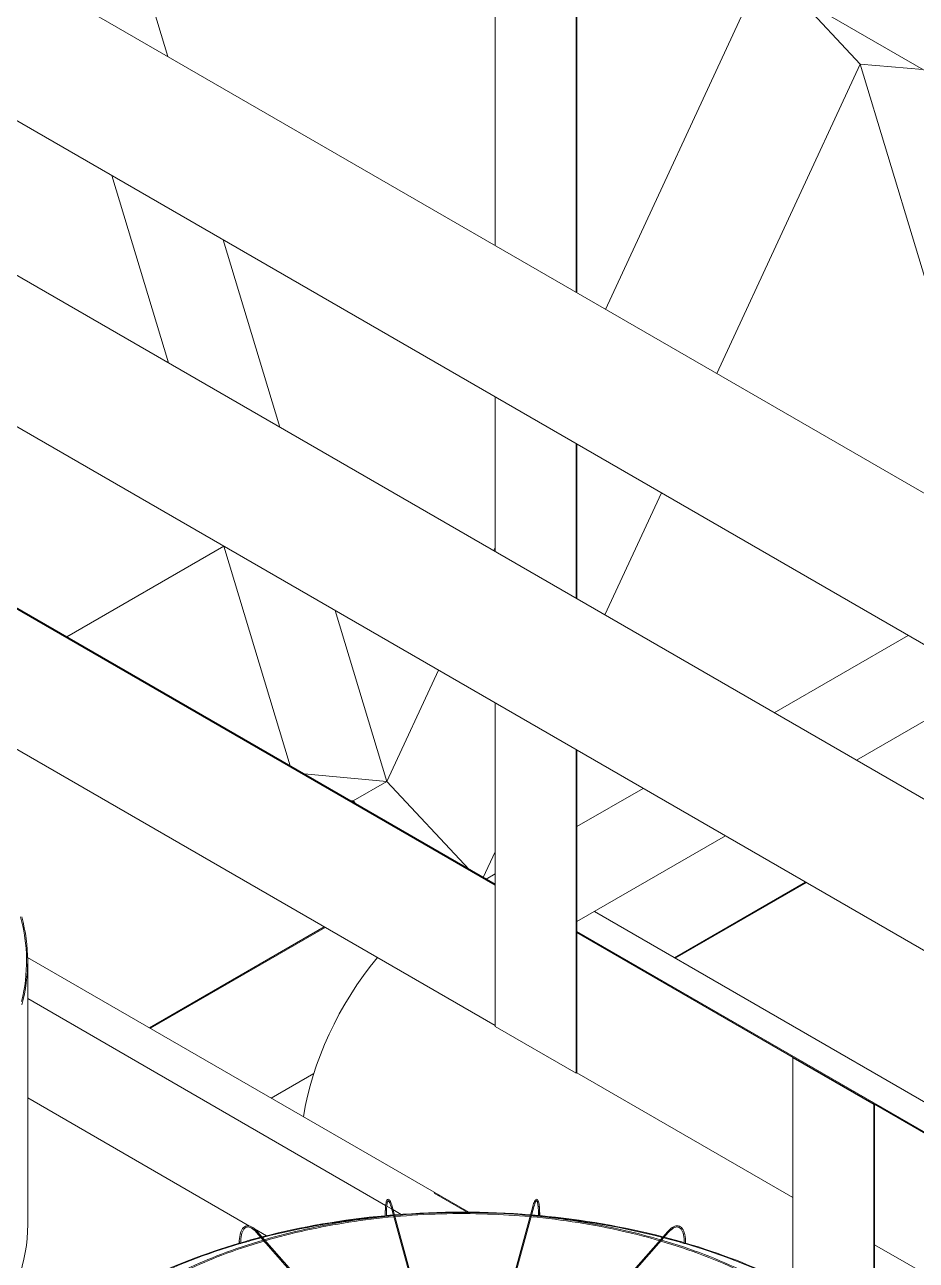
# Model space of a CAD drawing. Header units: millimetres. Extents: x -312439 to 477422, y -331570 to 212570.
# Drawn here: x 396216 to 396693, y 92913 to 93573 of the extents above; entities that cross this region are included whole.
import ezdxf

# ---------------------------------------------------------------- set-up
doc = ezdxf.new("R2010")
doc.units = ezdxf.units.MM

msp = doc.modelspace()

# ---------------------------------------------------------------- linework, layer by layer
at = {"color": 0, "linetype": 'Continuous', "lineweight": 0, "extrusion": (8.40036e-17, 0.816497, 0.57735)}
for p, q in [((398170.005, 92698.203), (396134.428, 93873.444)), ((396292.94, 93555.824), (396210.218, 93829.686)), ((396467.879, 93730.932), (396467.879, 93454.823)), ((396511.185, 93705.929), (396511.185, 93429.82)), ((397663.502, 92764.53), (396123.997, 93653.364)), ((396511.619, 93655.673), (396511.619, 93429.57)), ((395891.099, 93624.307), (397492.421, 92699.783)), ((396526.95, 93420.718), (396609.672, 93599.061)), ((397842.781, 92580.19), (396088.995, 93592.739)), ((396663.08, 93551.66), (396629.649, 93587.528)), ((395856.097, 93563.682), (397713.496, 92491.312)), ((396663.08, 93551.66), (396586.419, 93386.384)), ((396696.511, 93548.925), (396663.08, 93551.66)), ((396663.08, 93551.66), (396739.742, 93297.863)), ((396263.045, 93492.251), (396293.298, 93392.097)), ((396352.766, 93357.763), (396322.514, 93457.917)), ((396467.879, 93373.991), (396467.879, 93291.302)), ((396511.185, 93348.987), (396511.185, 93266.299)), ((396511.619, 93348.737), (396511.619, 93266.049)), ((396556.845, 93322.626), (396526.593, 93257.404)), ((396238.97, 93245.64), (396322.899, 93294.097)), ((396322.871, 93294.19), (396358.356, 93176.712)), ((396467.124, 93291.738), (396467.879, 93293.366)), ((396467.879, 93113.479), (396177.735, 93280.994)), ((396467.879, 93112.979), (396177.735, 93280.494)), ((396409.945, 93168.465), (396382.34, 93259.856)), ((396617.073, 93205.165), (396688.683, 93246.509)), ((396409.945, 93168.465), (396437.55, 93227.98)), ((396732.584, 93221.163), (396660.974, 93179.819)), ((396467.879, 93037.97), (396177.735, 93205.485)), ((396467.879, 93210.47), (396467.879, 93037.47)), ((396511.185, 93185.467), (396511.185, 93012.467)), ((396511.619, 93185.217), (396511.619, 93012.717)), ((396365.793, 93172.418), (396409.945, 93168.465)), ((396409.945, 93168.465), (396391.985, 93158.096)), ((396454.097, 93121.436), (396409.945, 93168.465)), ((396511.619, 93144.281), (396547.07, 93164.749)), ((396390.346, 93158.243), (396391.985, 93158.096)), ((396391.985, 93158.096), (396393.623, 93156.351)), ((396391.985, 93157.553), (396391.459, 93157.6)), ((396392.511, 93156.993), (396391.985, 93157.553)), ((396590.971, 93139.403), (396511.619, 93093.589)), ((396467.879, 93130.821), (396461.534, 93117.143)), ((396463.074, 93116.254), (396467.879, 93119.028)), ((396633.804, 93114.673), (396563.786, 93074.248)), ((396634.238, 93114.423), (396564.219, 93073.997)), ((396789.246, 92944.078), (396520.952, 93098.978)), ((396376.581, 93090.68), (396283.196, 93036.765)), ((396377.014, 93090.43), (396283.629, 93036.515)), ((396789.246, 92927.938), (396511.619, 93088.226)), ((396627.283, 93020.947), (396511.619, 93087.726)), ((396453.794, 92938.27), (396218.058, 93074.372)), ((396218.079, 92931.759), (396218.079, 93072.499)), ((396218.079, 93052.358), (396409.392, 92941.903)), ((396511.185, 93012.467), (396467.879, 93037.47)), ((396627.372, 93020.999), (396626.939, 93020.749)), ((396626.939, 93020.749), (396626.939, 92904.204)), ((396626.939, 93020.749), (396670.246, 92995.746)), ((396670.679, 92995.996), (396627.372, 93020.999)), ((396511.619, 93012.717), (396511.185, 93012.467)), ((396626.939, 92946.136), (396511.619, 93012.717)), ((396370.991, 93012.443), (396348.156, 92999.26)), ((396336.689, 92930.871), (396218.079, 92999.351)), ((396670.246, 92995.746), (396670.679, 92995.996)), ((396670.246, 92995.746), (396670.246, 92869.541)), ((396670.679, 92995.996), (396670.679, 92869.156)), ((396789.246, 92927.438), (396670.679, 92995.893)), ((396435.712, 92948.71), (396435.279, 92948.46)), ((396435.279, 92948.46), (396452.918, 92938.275)), ((396437.533, 92947.158), (396437.966, 92947.408)), ((396410.013, 92941.544), (396412.565, 92940.071)), ((396445.848, 92818.746), (396412.255, 92941.201)), ((396412.845, 92941.363), (396446.466, 92818.805)), ((396488.037, 92941.363), (396454.416, 92818.805)), ((396455.035, 92818.746), (396488.628, 92941.201)), ((396413.319, 92939.635), (396417.726, 92937.091)), ((396345.719, 92925.657), (396339.297, 92929.365)), ((396340.247, 92927.559), (396437.746, 92817.08)), ((396438.388, 92817.28), (396340.706, 92927.964)), ((396560.177, 92927.964), (396462.495, 92817.28)), ((396560.636, 92927.559), (396463.136, 92817.08)), ((396789.246, 92852.429), (396670.679, 92920.883))]:
    msp.add_line(p, q, dxfattribs=at)
at = {"color": 0, "linetype": 'Continuous', "lineweight": 0}
for centre, major_axis, ratio, start_param, end_param in [((395955.853, 93072.499), (-261.613, 0), 0.5773503, 2.9976529, 3.2980059), ((395955.853, 93072.499), (-262.225, 0), 0.5773503, 2.9856485, 3.2984345), ((396442.372, 93016.466), (55.374, 95.91), 0.5773503, 1.283548, 2.1650752), ((396450.55, 92786.886), (-262.225, 0), 0.5773503, 4.8709744, 5.1337903), ((396450.55, 92786.886), (-261.613, 0), 0.5773503, 4.8702538, 5.1336735), ((396409.444, 92936.393), (0.306, 0), 0.5773503, 3.1415927, 3.7072911), ((396409.492, 92936.218), (0.306, 0.001), 0.5647458, 3.2969897, 4.867786), ((396409.492, 92936.218), (0.306, 0.001), 0.5647458, 4.867786, 6.2831853), ((396450.55, 92786.886), (-261.613, 0), 0.5773503, 4.8601846, 4.8693633), ((396450.55, 92786.886), (-262.225, 0), 0.5773503, 4.8542575, 4.8684283), ((396450.55, 92786.886), (-262.225, 0), 0.5773503, 4.5737285, 4.8518651), ((396450.55, 92786.886), (-261.613, 0), 0.5773503, 4.556469, 4.5713736), ((396450.55, 92786.886), (-262.225, 0), 0.5773503, 4.5571855, 4.5713361), ((396491.39, 92936.218), (0.306, -0.001), 0.5647458, 3.1415927, 4.5569919), ((396491.39, 92936.218), (0.306, -0.001), 0.5647458, 4.5569919, 6.1277883), ((396450.55, 92786.886), (-261.613, 0), 0.5773503, 4.2918428, 4.5551023), ((396491.438, 92936.393), (0.306, 0), 0.5773503, 5.7174869, 6.2831853), ((396450.55, 92786.886), (-262.225, 0), 0.5773503, 4.2917243, 4.5546375), ((395955.853, 92931.759), (262.225, 0), 0.5773503, 5.4977871, 6.2831853), ((396450.55, 92786.886), (-262.225, 0), 0.5773503, 5.1849758, 5.420347), ((396450.55, 92786.886), (-261.613, 0), 0.5773503, 5.183912, 5.4201653), ((396331.463, 92921.764), (0.306, 0), 0.5773503, 3.1415927, 4.134446), ((396331.602, 92921.607), (0.306, 0.003), 0.5659728, 3.6079382, 5.1787345), ((396331.602, 92921.607), (0.306, 0.003), 0.5659728, 5.1787345, 6.2831853), ((396450.55, 92786.886), (-261.613, 0), 0.5773503, 5.1364588, 5.1836819), ((396450.55, 92786.886), (-262.225, 0), 0.5773503, 5.1365691, 5.1818933), ((396450.55, 92786.886), (-261.613, 0), 0.5773503, 4.242585, 4.2890574), ((396450.55, 92786.886), (-262.225, 0), 0.5773503, 4.2438111, 4.2889455), ((396569.281, 92921.607), (0.306, -0.003), 0.5659728, 3.1415927, 4.2460434), ((396569.281, 92921.607), (0.306, -0.003), 0.5659728, 4.2460434, 5.8168397), ((396450.55, 92786.886), (-261.613, 0), 0.5773503, 4.0051997, 4.2408431), ((396569.42, 92921.764), (0.306, 0), 0.5773503, 5.290332, 6.2831853), ((396450.55, 92786.886), (-262.225, 0), 0.5773503, 4.0050166, 4.2406095)]:
    msp.add_ellipse(centre, major_axis=major_axis, ratio=ratio, start_param=start_param, end_param=end_param, dxfattribs=at)
for points, knots in [([(396409.138, 92936.393), (396409.138, 92938.097), (396409.19, 92939.613), (396409.392, 92942.132), (396409.542, 92943.131), (396409.944, 92944.553), (396410.169, 92945.068), (396410.954, 92945.184), (396411.203, 92945.036), (396411.754, 92944.451), (396412.061, 92943.796), (396412.541, 92942.415), (396412.693, 92941.917), (396412.845, 92941.363)], [4.712389, 4.712389, 4.712389, 4.712389, 5.0265482, 5.0265482, 5.3407075, 5.3407075, 5.6548668, 5.6548668, 5.8236028, 5.8236028, 6.1377621, 6.1377621, 6.2831853, 6.2831853, 6.2831853, 6.2831853]), ([(396409.52, 92942.529), (396409.511, 92942.468), (396409.502, 92942.406), (396409.35, 92941.319), (396409.256, 92940.016), (396409.192, 92937.779), (396409.183, 92937.018), (396409.186, 92936.218)], [1.10131175, 1.10131175, 1.10131175, 1.10131175, 1.12076762, 1.12076762, 1.43803566, 1.43803566, 1.5863026, 1.5863026, 1.5863026, 1.5863026]), ([(396412.255, 92941.201), (396411.936, 92942.361), (396411.617, 92943.253), (396411.061, 92944.333), (396410.812, 92944.483), (396410.785, 92944.483), (396410.58, 92944.335), (396410.228, 92943.17), (396410.084, 92942.32), (396409.873, 92940.076), (396409.811, 92938.646), (396409.798, 92936.758), (396409.797, 92936.491), (396409.798, 92936.219)], [0, 0, 0, 0, 0.3152669, 0.3152669, 0.6094726, 0.6094726, 0.9267406, 0.9267406, 1.2208373, 1.2208373, 1.5356304, 1.5356304, 1.5863402, 1.5863402, 1.5863402, 1.5863402]), ([(396491.745, 92936.393), (396491.745, 92938.097), (396491.693, 92939.613), (396491.49, 92942.132), (396491.341, 92943.131), (396490.939, 92944.553), (396490.713, 92945.068), (396489.928, 92945.184), (396489.68, 92945.036), (396489.129, 92944.451), (396488.821, 92943.796), (396488.342, 92942.415), (396488.189, 92941.917), (396488.037, 92941.363)], [4.712389, 4.712389, 4.712389, 4.712389, 5.0265482, 5.0265482, 5.3407075, 5.3407075, 5.6548668, 5.6548668, 5.8236028, 5.8236028, 6.1377621, 6.1377621, 6.2831853, 6.2831853, 6.2831853, 6.2831853]), ([(396488.628, 92941.201), (396488.946, 92942.361), (396489.265, 92943.253), (396489.822, 92944.333), (396490.071, 92944.483), (396490.097, 92944.483), (396490.302, 92944.335), (396490.655, 92943.17), (396490.799, 92942.32), (396491.009, 92940.076), (396491.072, 92938.646), (396491.085, 92936.758), (396491.085, 92936.491), (396491.084, 92936.219)], [0, 0, 0, 0, 0.3152669, 0.3152669, 0.6094726, 0.6094726, 0.9267406, 0.9267406, 1.2208373, 1.2208373, 1.5356304, 1.5356304, 1.5863402, 1.5863402, 1.5863402, 1.5863402]), ([(396491.363, 92942.529), (396491.372, 92942.468), (396491.381, 92942.406), (396491.533, 92941.319), (396491.627, 92940.016), (396491.69, 92937.779), (396491.699, 92937.018), (396491.697, 92936.218)], [1.10131175, 1.10131175, 1.10131175, 1.10131175, 1.12076762, 1.12076762, 1.43803566, 1.43803566, 1.5863026, 1.5863026, 1.5863026, 1.5863026]), ([(396413.564, 92936.426), (396405.558, 92935.689), (396397.617, 92934.712), (396374.19, 92931.086), (396359.028, 92927.738), (396344.622, 92923.527)], [5.65586592, 5.65586592, 5.65586592, 5.65586592, 5.75969853, 5.75969853, 5.96646224, 5.96646224, 5.96646224, 5.96646224]), ([(396413.729, 92935.826), (396405.652, 92935.085), (396397.642, 92934.099), (396374.321, 92930.481), (396359.325, 92927.173), (396345.069, 92923.02)], [5.65539644, 5.65539644, 5.65539644, 5.65539644, 5.76029586, 5.76029586, 5.96514032, 5.96514032, 5.96514032, 5.96514032]), ([(396486.699, 92936.483), (396479.204, 92937.161), (396471.652, 92937.628), (396447.424, 92938.444), (396430.666, 92937.973), (396414.184, 92936.483)], [5.342386, 5.342386, 5.342386, 5.342386, 5.43953692, 5.43953692, 5.65318828, 5.65318828, 5.65318828, 5.65318828]), ([(396486.534, 92935.883), (396479.016, 92936.561), (396471.44, 92937.026), (396447.322, 92937.826), (396430.699, 92937.357), (396414.349, 92935.883)], [5.34285963, 5.34285963, 5.34285963, 5.34285963, 5.44045758, 5.44045758, 5.65271466, 5.65271466, 5.65271466, 5.65271466]), ([(396555.813, 92923.02), (396549.536, 92924.849), (396543.115, 92926.514), (396520.665, 92931.649), (396504.058, 92934.275), (396487.154, 92935.826)], [5.03043397, 5.03043397, 5.03043397, 5.03043397, 5.12064091, 5.12064091, 5.34017784, 5.34017784, 5.34017784, 5.34017784]), ([(396556.261, 92923.527), (396549.973, 92925.365), (396543.542, 92927.039), (396521.003, 92932.213), (396504.31, 92934.862), (396487.318, 92936.426)], [5.02911205, 5.02911205, 5.02911205, 5.02911205, 5.11935362, 5.11935362, 5.33970837, 5.33970837, 5.33970837, 5.33970837]), ([(396331.157, 92921.764), (396331.157, 92923.48), (396331.307, 92925.029), (396331.904, 92927.654), (396332.348, 92928.732), (396333.529, 92930.317), (396334.278, 92930.823), (396335.918, 92931.108), (396336.778, 92930.935), (396338.591, 92930.014), (396339.556, 92929.228), (396340.58, 92928.106), (396340.643, 92928.035), (396340.706, 92927.964)], [4.712389, 4.712389, 4.712389, 4.712389, 5.0265482, 5.0265482, 5.3407075, 5.3407075, 5.6548668, 5.6548668, 5.9484515, 5.9484515, 6.2626108, 6.2626108, 6.2831853, 6.2831853, 6.2831853, 6.2831853]), ([(396340.247, 92927.559), (396339.333, 92928.595), (396338.424, 92929.36), (396336.741, 92930.282), (396335.976, 92930.439), (396334.634, 92930.204), (396334.037, 92929.81), (396333.01, 92928.411), (396332.594, 92927.406), (396332.041, 92924.903), (396331.901, 92923.412), (396331.908, 92921.706), (396331.908, 92921.657), (396331.908, 92921.609)], [0, 0, 0, 0, 0.3146448, 0.3146448, 0.6289116, 0.6289116, 0.9461796, 0.9461796, 1.2634477, 1.2634477, 1.5772832, 1.5772832, 1.5863402, 1.5863402, 1.5863402, 1.5863402]), ([(396569.726, 92921.764), (396569.726, 92923.48), (396569.575, 92925.029), (396568.979, 92927.654), (396568.534, 92928.732), (396567.353, 92930.317), (396566.604, 92930.823), (396564.964, 92931.108), (396564.105, 92930.935), (396562.291, 92930.014), (396561.327, 92929.228), (396560.303, 92928.106), (396560.24, 92928.035), (396560.177, 92927.964)], [4.712389, 4.712389, 4.712389, 4.712389, 5.0265482, 5.0265482, 5.3407075, 5.3407075, 5.6548668, 5.6548668, 5.9484515, 5.9484515, 6.2626108, 6.2626108, 6.2831853, 6.2831853, 6.2831853, 6.2831853]), ([(396560.636, 92927.559), (396561.55, 92928.595), (396562.458, 92929.36), (396564.141, 92930.282), (396564.907, 92930.439), (396566.248, 92930.204), (396566.845, 92929.81), (396567.873, 92928.411), (396568.289, 92927.406), (396568.841, 92924.903), (396568.981, 92923.412), (396568.975, 92921.706), (396568.975, 92921.657), (396568.974, 92921.609)], [0, 0, 0, 0, 0.3146448, 0.3146448, 0.6289116, 0.6289116, 0.9461796, 0.9461796, 1.2634477, 1.2634477, 1.5772832, 1.5772832, 1.5863402, 1.5863402, 1.5863402, 1.5863402]), ([(396343.973, 92923.337), (396336.299, 92921.076), (396328.842, 92918.571), (396308.609, 92910.883), (396296.432, 92905.175), (396285.355, 92898.825)], [5.96956861, 5.96956861, 5.96956861, 5.96956861, 6.07987049, 6.07987049, 6.27966483, 6.27966483, 6.27966483, 6.27966483]), ([(396344.42, 92922.83), (396336.647, 92920.548), (396329.095, 92918.014), (396308.945, 92910.353), (396296.919, 92904.725), (396285.969, 92898.47)], [5.96825255, 5.96825255, 5.96825255, 5.96825255, 6.08012371, 6.08012371, 6.27780239, 6.27780239, 6.27780239, 6.27780239]), ([(396331.305, 92922.619), (396331.299, 92922.415), (396331.296, 92922.208), (396331.294, 92921.868), (396331.295, 92921.738), (396331.296, 92921.606)], [7.805980691, 7.805980691, 7.805980691, 7.805980691, 7.845140151, 7.845140151, 7.869416781, 7.869416781, 7.869416781, 7.869416781]), ([(396614.914, 92898.47), (396610.311, 92901.099), (396605.519, 92903.618), (396587.021, 92912.557), (396572.198, 92918.21), (396556.463, 92922.83)], [4.71777189, 4.71777189, 4.71777189, 4.71777189, 4.80086127, 4.80086127, 5.02732174, 5.02732174, 5.02732174, 5.02732174]), ([(396615.528, 92898.825), (396610.913, 92901.47), (396606.109, 92904.004), (396587.559, 92913), (396572.693, 92918.688), (396556.91, 92923.337)], [4.71590946, 4.71590946, 4.71590946, 4.71590946, 4.79913358, 4.79913358, 5.02600568, 5.02600568, 5.02600568, 5.02600568]), ([(396569.577, 92922.619), (396569.583, 92922.415), (396569.586, 92922.208), (396569.588, 92921.868), (396569.588, 92921.738), (396569.587, 92921.606)], [7.805980691, 7.805980691, 7.805980691, 7.805980691, 7.845140151, 7.845140151, 7.869416781, 7.869416781, 7.869416781, 7.869416781])]:
    msp.add_open_spline(points, degree=3, knots=knots, dxfattribs=at)

doc.saveas('drawing.dxf')
